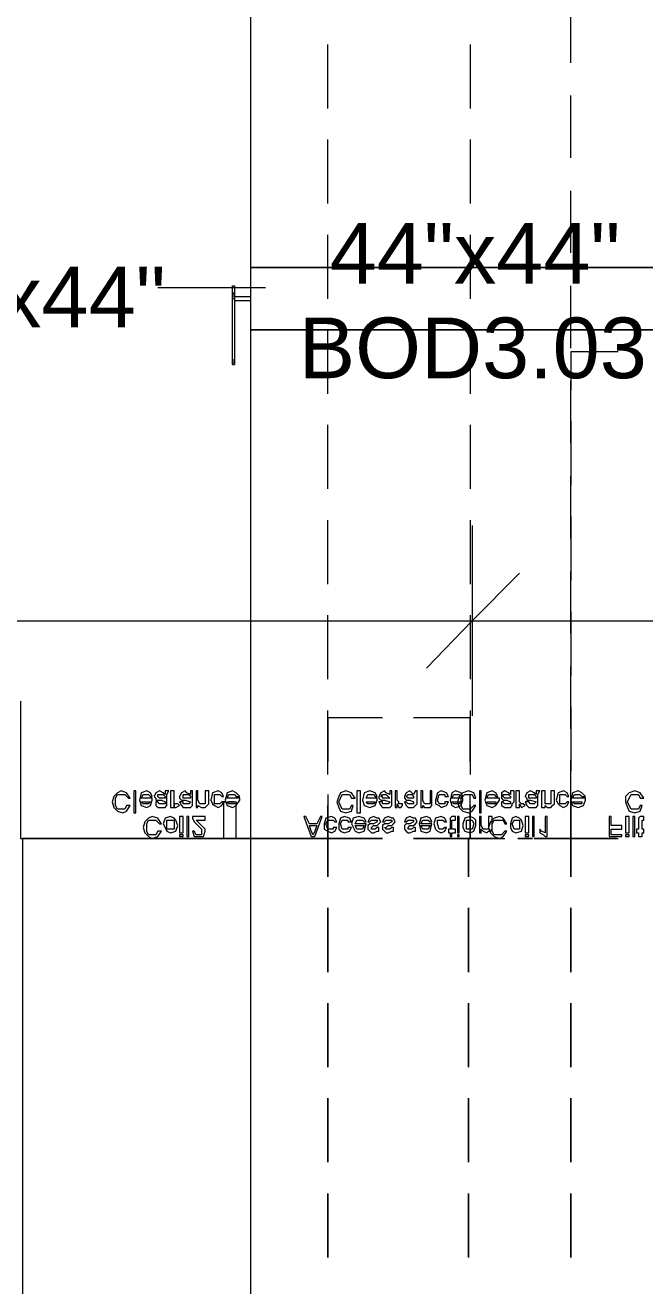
# Model space of a CAD drawing. Header units: metres. Extents: x -2 to 237, y -8 to 52.
# Drawn here: x 10.1 to 11.653, y 26.474 to 29.631 of the extents above; entities that cross this region are included whole.
import ezdxf

# ---------------------------------------------------------------- set-up
doc = ezdxf.new("R2010")
doc.units = ezdxf.units.M
doc.layers.add('HVAC - Ductos', color=5, linetype='Continuous', lineweight=0)
doc.layers.add('PDF4_Text', color=7, linetype='Continuous', lineweight=0)
doc.layers.add('PDF4_Geometry', color=7, linetype='Continuous', lineweight=0, true_color=0xaaaaaa)
doc.styles.add('PDF Helvetica', font='')
doc.styles.get('PDF Helvetica').set_extended_font_data('Helvetica')

msp = doc.modelspace()

# ---------------------------------------------------------------- linework, layer by layer
at = {"layer": 'HVAC - Ductos', "lineweight": 0}
msp.add_lwpolyline([(11.7787, 29.9491), (11.7787, 29.0236), (10.6653, 29.0236), (10.6653, 29.9491, 0.412178), (10.1064, 30.5034), (10.1064, 31.6213, -0.414989)], format="xyb", close=True, dxfattribs=at)
for points in [[(11.4672, 29.5367), (11.4672, 29.6924)], [(10.8578, 29.4221), (10.8578, 29.5825)], [(11.2151, 29.5825), (11.2151, 29.4221)], [(11.4672, 29.2985), (11.4672, 29.4542)], [(10.8578, 29.1839), (10.8578, 29.3443)], [(11.2151, 29.3443), (11.2151, 29.1839)], [(11.4672, 29.0602), (11.4672, 29.216)], [(10.8578, 28.9457), (10.8578, 29.106)], [(11.2151, 29.106), (11.2151, 28.9457)], [(10.702, 28.9731), (10.4317, 28.9731)], [(11.4672, 28.8219), (11.4672, 28.9777)], [(10.8578, 28.7074), (10.8578, 28.8677)], [(11.2151, 28.8677), (11.2151, 28.7074)], [(11.5862, 28.8128), (11.4672, 28.8128), (11.4672, 28.7166)], [(11.4672, 28.5837), (11.4672, 28.7395)], [(11.4672, 28.6387), (11.4672, 28.4783)], [(10.8578, 28.4692), (10.8578, 28.6295)], [(11.2151, 28.6295), (11.2151, 28.4692)], [(11.4672, 28.3455), (11.4672, 28.5012)], [(10.8578, 28.2309), (10.8578, 28.3913)], [(11.2151, 28.3913), (11.2151, 28.2309)], [(11.4672, 28.4005), (11.4672, 28.2401)], [(11.2197, 28.3775), (11.2197, 28.1393), (11.2197, 27.9011)], [(11.3389, 28.2584), (11.2197, 28.1393), (11.1052, 28.0202)], [(11.4672, 28.1072), (11.4672, 28.263)], [(11.4672, 28.1622), (11.4672, 28.0018)], [(6.6289, 28.1393), (11.2197, 28.1393), (13.7076, 28.1393), (16.3008, 28.1393)], [(10.8578, 27.9927), (10.8578, 28.153)], [(11.2151, 28.153), (11.2151, 27.9927)], [(11.4672, 27.8689), (11.4672, 28.0248)], [(10.0881, 27.9377), (10.0881, 27.594), (10.6653, 27.594), (10.0927, 27.594), (10.0927, 24.4052)], [(10.8578, 27.7544), (10.8578, 27.9148)], [(11.2151, 27.9148), (11.2151, 27.7544)], [(11.4672, 27.924), (11.4672, 27.7636)], [(10.9952, 27.8965), (10.8578, 27.8965), (10.8578, 27.7865)], [(11.2151, 27.7865), (11.2151, 27.8965), (11.0731, 27.8965)], [(11.5816, 27.594), (11.4672, 27.594), (11.4672, 27.4978), (11.4672, 27.594), (11.3801, 27.594), (11.4672, 27.594), (11.4672, 27.7911)], [(10.5967, 27.6857), (10.5967, 27.594), (10.6012, 27.594), (10.6058, 27.594), (10.6104, 27.594), (10.6149, 27.594), (10.6195, 27.594), (10.6241, 27.594)], [(10.6012, 27.6857), (10.5967, 27.6857), (10.6012, 27.6857)], [(10.6241, 27.6857), (10.6195, 27.6857), (10.6149, 27.6857), (10.6104, 27.6857), (10.6149, 27.6857), (10.6195, 27.6857), (10.6241, 27.6857), (10.6287, 27.6857)], [(10.8578, 27.704), (10.8578, 27.594), (10.9952, 27.594), (10.8578, 27.594), (10.8578, 27.4978), (10.8578, 27.594), (10.6653, 27.594), (10.8578, 27.594), (10.8578, 27.6765)], [(11.2976, 27.594), (11.2105, 27.594), (11.2105, 27.4978), (11.2105, 27.594), (11.0731, 27.594), (11.2151, 27.594), (11.2151, 27.704)], [(11.4672, 27.6857), (11.4672, 27.594), (11.5862, 27.594)], [(10.6287, 27.594), (10.6287, 27.6765)], [(11.2151, 27.6765), (11.2151, 27.594), (11.3022, 27.594)], [(10.4271, 27.594), (10.1751, 27.594)], [(10.5554, 27.594), (10.56, 27.594), (10.5691, 27.594), (10.5737, 27.594), (10.5783, 27.594), (10.5737, 27.594), (10.5691, 27.594), (10.56, 27.594), (10.5554, 27.594), (10.5463, 27.594), (10.5554, 27.594), (10.56, 27.594), (10.5691, 27.594), (10.5737, 27.594), (10.5783, 27.594), (10.5737, 27.594), (10.5691, 27.594), (10.56, 27.594), (10.5554, 27.594), (10.5463, 27.594), (10.5371, 27.594), (10.5279, 27.594), (10.5233, 27.594), (10.5188, 27.594), (10.5142, 27.594), (10.5188, 27.594), (10.5233, 27.594), (10.5279, 27.594), (10.5371, 27.594), (10.5463, 27.594), (10.5371, 27.594), (10.5279, 27.594), (10.5233, 27.594), (10.5188, 27.594), (10.5142, 27.594), (10.5188, 27.594), (10.5233, 27.594), (10.5279, 27.594), (10.5371, 27.594)], [(10.7341, 27.594), (10.7387, 27.594), (10.7341, 27.594)], [(10.7615, 27.594), (10.7524, 27.594), (10.7478, 27.594), (10.7387, 27.594), (10.7478, 27.594), (10.7524, 27.594), (10.7615, 27.594), (10.7661, 27.594), (10.7753, 27.594), (10.7845, 27.594), (10.7891, 27.594), (10.7845, 27.594), (10.7753, 27.594), (10.7707, 27.594), (10.7661, 27.594), (10.7569, 27.594), (10.7524, 27.594), (10.7478, 27.594), (10.7433, 27.594), (10.7387, 27.594), (10.7433, 27.594), (10.7478, 27.594), (10.7524, 27.594), (10.7569, 27.594), (10.7661, 27.594), (10.7707, 27.594), (10.7753, 27.594)], [(11.3343, 27.594), (11.3389, 27.594)], [(11.3389, 27.594), (11.3343, 27.594)], [(11.3389, 27.594), (11.3434, 27.594)], [(11.3434, 27.594), (11.3389, 27.594)], [(11.3434, 27.594), (11.348, 27.594)], [(11.348, 27.594), (11.3434, 27.594)], [(11.348, 27.594), (11.3526, 27.594)], [(11.3526, 27.594), (11.348, 27.594)], [(11.3755, 27.594), (11.3801, 27.594), (11.3755, 27.594)], [(11.3755, 27.594), (11.3801, 27.594), (11.3755, 27.594)], [(11.3801, 27.594), (11.3847, 27.594)], [(11.3847, 27.594), (11.3801, 27.594)], [(11.3847, 27.594), (11.3892, 27.594)], [(11.3892, 27.594), (11.3847, 27.594)], [(11.3892, 27.594), (11.3984, 27.594)], [(11.3984, 27.594), (11.3892, 27.594)]]:
    msp.add_lwpolyline(points, dxfattribs=at)
for points in [[(11.7787, 29.0236), (11.7787, 28.8677), (10.6653, 28.8677), (10.6653, 29.0236)], [(11.7787, 28.8677), (11.7787, 24.4923), (10.6653, 24.4923), (10.6653, 28.8677)], [(10.3584, 27.6949), (10.363, 27.6949), (10.3538, 27.7086), (10.3401, 27.7132), (10.3309, 27.7086), (10.3218, 27.6995), (10.3172, 27.6857), (10.3218, 27.672), (10.3309, 27.6628), (10.3446, 27.6582), (10.3538, 27.6628), (10.363, 27.6765), (10.3538, 27.6765), (10.3492, 27.6674), (10.3401, 27.6674), (10.3309, 27.6674), (10.3263, 27.6765), (10.3263, 27.6857), (10.3263, 27.6949), (10.3309, 27.704), (10.3401, 27.704), (10.3492, 27.704)], [(10.3722, 27.7132), (10.3722, 27.6582), (10.3767, 27.6582), (10.3767, 27.7132)], [(10.4134, 27.6995), (10.418, 27.6995), (10.4134, 27.7086), (10.4042, 27.7132), (10.3904, 27.7086), (10.3859, 27.6903), (10.3904, 27.6765), (10.4042, 27.672), (10.4134, 27.6765), (10.418, 27.6903), (10.418, 27.6949), (10.3904, 27.6949), (10.395, 27.704), (10.4042, 27.704), (10.4088, 27.704)], [(10.3904, 27.6857), (10.4134, 27.6857), (10.4088, 27.6811), (10.4042, 27.6811), (10.395, 27.6811)], [(10.45, 27.704), (10.4454, 27.7086), (10.4363, 27.7132), (10.4271, 27.7086), (10.4226, 27.6995), (10.4271, 27.6949), (10.4271, 27.6903), (10.4317, 27.6903), (10.4409, 27.6903), (10.45, 27.6857), (10.45, 27.6811), (10.4409, 27.6811), (10.4363, 27.6811), (10.4317, 27.6857), (10.4271, 27.6857), (10.4271, 27.6765), (10.4317, 27.672), (10.4409, 27.672), (10.45, 27.672), (10.4546, 27.6765), (10.4546, 27.6811), (10.4546, 27.6857), (10.4546, 27.6949), (10.4546, 27.704), (10.4592, 27.7132), (10.45, 27.7132)], [(10.45, 27.6949), (10.4409, 27.6949), (10.4363, 27.6949), (10.4317, 27.6995), (10.4317, 27.704), (10.4363, 27.704), (10.4454, 27.704), (10.45, 27.6995)], [(10.4638, 27.7132), (10.4638, 27.672), (10.4729, 27.672), (10.4729, 27.6811), (10.4729, 27.672), (10.4775, 27.672), (10.4866, 27.6765), (10.4821, 27.6811), (10.4775, 27.6811), (10.4729, 27.6811), (10.4729, 27.6857), (10.4729, 27.6903), (10.4729, 27.7132)], [(10.5142, 27.704), (10.505, 27.7086), (10.5004, 27.7132), (10.4912, 27.7086), (10.4866, 27.6995), (10.4866, 27.6949), (10.4912, 27.6903), (10.4958, 27.6903), (10.5004, 27.6903), (10.5142, 27.6857), (10.5096, 27.6811), (10.505, 27.6811), (10.4958, 27.6811), (10.4958, 27.6857), (10.4866, 27.6857), (10.4912, 27.6765), (10.4958, 27.672), (10.505, 27.672), (10.5142, 27.672), (10.5188, 27.6765), (10.5188, 27.6811), (10.5188, 27.6857), (10.5188, 27.6949), (10.5188, 27.704), (10.5188, 27.7132), (10.5142, 27.7132)], [(10.5142, 27.6949), (10.505, 27.6949), (10.4958, 27.6949), (10.4958, 27.6995), (10.4958, 27.704), (10.5004, 27.704), (10.5096, 27.704), (10.5142, 27.6995)], [(10.5279, 27.7132), (10.5279, 27.672), (10.5325, 27.672), (10.5325, 27.6765), (10.5417, 27.672), (10.5463, 27.672), (10.5508, 27.672), (10.5554, 27.6765), (10.56, 27.6811), (10.56, 27.6857), (10.56, 27.7132), (10.5508, 27.7132), (10.5508, 27.6903), (10.5508, 27.6811), (10.5463, 27.6811), (10.5371, 27.6811), (10.5325, 27.6903), (10.5325, 27.7132)], [(10.5921, 27.6995), (10.5967, 27.6995), (10.5921, 27.7086), (10.5829, 27.7132), (10.5691, 27.7086), (10.5646, 27.6903), (10.5691, 27.6811), (10.5737, 27.6765), (10.5829, 27.672), (10.5921, 27.6765), (10.5967, 27.6857), (10.5921, 27.6857), (10.5875, 27.6811), (10.5829, 27.6811), (10.5737, 27.6811), (10.5737, 27.6903), (10.5737, 27.704), (10.5829, 27.704), (10.5875, 27.704)], [(10.6287, 27.6995), (10.6379, 27.6995), (10.6287, 27.7086), (10.6195, 27.7132), (10.6058, 27.7086), (10.6012, 27.6903), (10.6058, 27.6765), (10.6195, 27.672), (10.6287, 27.6765), (10.6379, 27.6903), (10.6379, 27.6949), (10.6058, 27.6949), (10.6104, 27.704), (10.6195, 27.704), (10.6241, 27.704)], [(10.6058, 27.6857), (10.6287, 27.6857), (10.6287, 27.6811), (10.6195, 27.6811), (10.6104, 27.6811)], [(10.9174, 27.6949), (10.9265, 27.6949), (10.9174, 27.7086), (10.9036, 27.7132), (10.8898, 27.7086), (10.8853, 27.6995), (10.8807, 27.6857), (10.8853, 27.672), (10.8898, 27.6628), (10.9036, 27.6582), (10.9174, 27.6628), (10.922, 27.6765), (10.9174, 27.6765), (10.9128, 27.6674), (10.9036, 27.6674), (10.8944, 27.6674), (10.8898, 27.6765), (10.8853, 27.6857), (10.8898, 27.6949), (10.8944, 27.704), (10.9036, 27.704), (10.9128, 27.704)], [(10.9311, 27.7132), (10.9311, 27.6582), (10.9402, 27.6582), (10.9402, 27.7132)], [(10.9769, 27.6995), (10.9815, 27.6995), (10.9769, 27.7086), (10.9632, 27.7132), (10.9494, 27.7086), (10.9448, 27.6903), (10.9494, 27.6765), (10.9632, 27.672), (10.9769, 27.6765), (10.9815, 27.6903), (10.9815, 27.6949), (10.954, 27.6949), (10.9586, 27.704), (10.9632, 27.704), (10.9723, 27.704)], [(10.954, 27.6857), (10.9769, 27.6857), (10.9723, 27.6811), (10.9632, 27.6811), (10.9586, 27.6811)], [(11.0136, 27.704), (11.0044, 27.7086), (10.9998, 27.7132), (10.9907, 27.7086), (10.9861, 27.6995), (10.9861, 27.6949), (10.9907, 27.6903), (10.9952, 27.6903), (10.9998, 27.6903), (11.0136, 27.6857), (11.009, 27.6811), (11.0044, 27.6811), (10.9952, 27.6811), (10.9952, 27.6857), (10.9861, 27.6857), (10.9907, 27.6765), (10.9952, 27.672), (11.0044, 27.672), (11.0136, 27.672), (11.0182, 27.6765), (11.0182, 27.6811), (11.0182, 27.6857), (11.0182, 27.6949), (11.0182, 27.704), (11.0182, 27.7132), (11.0136, 27.7132)], [(11.0136, 27.6949), (10.9998, 27.6949), (10.9952, 27.6949), (10.9952, 27.6995), (10.9907, 27.6995), (10.9952, 27.704), (10.9998, 27.704), (11.0044, 27.704), (11.009, 27.6995)], [(11.0273, 27.7132), (11.0273, 27.672), (11.0318, 27.672), (11.0318, 27.6811), (11.0364, 27.672), (11.041, 27.672), (11.0456, 27.6765), (11.0456, 27.6811), (11.041, 27.6811), (11.0364, 27.6811), (11.0364, 27.6857), (11.0318, 27.6903), (11.0318, 27.7132)], [(11.0731, 27.704), (11.0685, 27.7086), (11.064, 27.7132), (11.0548, 27.7086), (11.0502, 27.6995), (11.0502, 27.6949), (11.0548, 27.6903), (11.0594, 27.6903), (11.064, 27.6903), (11.0731, 27.6857), (11.0731, 27.6811), (11.064, 27.6811), (11.0594, 27.6811), (11.0548, 27.6857), (11.0502, 27.6857), (11.0548, 27.6765), (11.0594, 27.672), (11.0685, 27.672), (11.0731, 27.672), (11.0777, 27.6765), (11.0823, 27.6811), (11.0823, 27.6857), (11.0823, 27.6949), (11.0823, 27.704), (11.0823, 27.7132), (11.0777, 27.7132)], [(11.0731, 27.6949), (11.064, 27.6949), (11.0594, 27.6949), (11.0548, 27.6995), (11.0594, 27.704), (11.064, 27.704), (11.0685, 27.704), (11.0731, 27.6995)], [(11.0915, 27.7132), (11.0915, 27.672), (11.0961, 27.672), (11.0961, 27.6765), (11.1006, 27.672), (11.1098, 27.672), (11.1144, 27.672), (11.1189, 27.6765), (11.1189, 27.6811), (11.1189, 27.6857), (11.1189, 27.7132), (11.1144, 27.7132), (11.1144, 27.6903), (11.1144, 27.6811), (11.1098, 27.6811), (11.1052, 27.6811), (11.1006, 27.6811), (11.0961, 27.6903), (11.0961, 27.7132)], [(11.151, 27.6995), (11.1602, 27.6995), (11.1556, 27.7086), (11.1419, 27.7132), (11.1327, 27.7086), (11.1281, 27.6903), (11.1281, 27.6811), (11.1373, 27.6765), (11.1419, 27.672), (11.1556, 27.6765), (11.1602, 27.6857), (11.151, 27.6857), (11.151, 27.6811), (11.1419, 27.6811), (11.1373, 27.6811), (11.1327, 27.6903), (11.1373, 27.704), (11.1419, 27.704), (11.151, 27.704)], [(11.1923, 27.6995), (11.1969, 27.6995), (11.1923, 27.7086), (11.1785, 27.7132), (11.1693, 27.7086), (11.1647, 27.6903), (11.1693, 27.6765), (11.1785, 27.672), (11.1923, 27.6765), (11.1969, 27.6903), (11.1969, 27.6949), (11.1693, 27.6949), (11.1739, 27.704), (11.1785, 27.704), (11.1877, 27.704)], [(11.1693, 27.6857), (11.1923, 27.6857), (11.1877, 27.6811), (11.1785, 27.6811), (11.1739, 27.6811)], [(11.2243, 27.6949), (11.2289, 27.6949), (11.2243, 27.7086), (11.2105, 27.7132), (11.1969, 27.7086), (11.1877, 27.6995), (11.1831, 27.6857), (11.1877, 27.672), (11.1969, 27.6628), (11.2105, 27.6582), (11.2197, 27.6628), (11.2289, 27.6765), (11.2243, 27.6765), (11.2151, 27.6674), (11.2105, 27.6674), (11.1969, 27.6674), (11.1923, 27.6765), (11.1923, 27.6857), (11.1923, 27.6949), (11.2014, 27.704), (11.206, 27.704), (11.2197, 27.704)], [(11.2381, 27.7132), (11.2381, 27.6582), (11.2427, 27.6582), (11.2427, 27.7132)], [(11.2793, 27.6995), (11.2839, 27.6995), (11.2793, 27.7086), (11.2701, 27.7132), (11.2564, 27.7086), (11.2518, 27.6903), (11.2564, 27.6765), (11.2701, 27.672), (11.2793, 27.6765), (11.2885, 27.6903), (11.2885, 27.6949), (11.2564, 27.6949), (11.261, 27.704), (11.2701, 27.704), (11.2747, 27.704)], [(11.2564, 27.6857), (11.2793, 27.6857), (11.2793, 27.6811), (11.2701, 27.6811), (11.261, 27.6811)], [(11.3159, 27.704), (11.3113, 27.7086), (11.3022, 27.7132), (11.2931, 27.7086), (11.2931, 27.6995), (11.2931, 27.6949), (11.2976, 27.6903), (11.3022, 27.6903), (11.3067, 27.6903), (11.3159, 27.6857), (11.3159, 27.6811), (11.3067, 27.6811), (11.3022, 27.6811), (11.2976, 27.6857), (11.2931, 27.6857), (11.2931, 27.6765), (11.3022, 27.672), (11.3067, 27.672), (11.3159, 27.672), (11.3205, 27.6765), (11.3205, 27.6811), (11.3251, 27.6857), (11.3251, 27.6949), (11.3251, 27.704), (11.3251, 27.7132), (11.3159, 27.7132)], [(11.3159, 27.6949), (11.3067, 27.6949), (11.3022, 27.6949), (11.2976, 27.6995), (11.2976, 27.704), (11.3067, 27.704), (11.3113, 27.704), (11.3159, 27.6995)], [(11.3297, 27.7132), (11.3297, 27.672), (11.3389, 27.672), (11.3389, 27.6811), (11.3434, 27.672), (11.3526, 27.6765), (11.348, 27.6811), (11.3434, 27.6811), (11.3389, 27.6857), (11.3389, 27.6903), (11.3389, 27.7132)], [(11.3801, 27.704), (11.3755, 27.7086), (11.3664, 27.7132), (11.3572, 27.7086), (11.3526, 27.6995), (11.3572, 27.6949), (11.3572, 27.6903), (11.3618, 27.6903), (11.3664, 27.6903), (11.3801, 27.6857), (11.3755, 27.6811), (11.371, 27.6811), (11.3664, 27.6811), (11.3618, 27.6857), (11.3526, 27.6857), (11.3572, 27.6765), (11.3618, 27.672), (11.371, 27.672), (11.3801, 27.672), (11.3847, 27.6765), (11.3847, 27.6811), (11.3847, 27.6857), (11.3847, 27.6949), (11.3847, 27.704), (11.3892, 27.7132), (11.3801, 27.7132)], [(11.3801, 27.6949), (11.371, 27.6949), (11.3618, 27.6949), (11.3618, 27.6995), (11.3618, 27.704), (11.3664, 27.704), (11.3755, 27.704), (11.3801, 27.6995)], [(11.3938, 27.7132), (11.3938, 27.672), (11.403, 27.672), (11.403, 27.6765), (11.4076, 27.672), (11.4122, 27.672), (11.4168, 27.672), (11.4214, 27.6765), (11.4259, 27.6811), (11.4259, 27.6857), (11.4259, 27.7132), (11.4168, 27.7132), (11.4168, 27.6903), (11.4168, 27.6811), (11.4122, 27.6811), (11.403, 27.6811), (11.403, 27.6903), (11.403, 27.7132)], [(11.458, 27.6995), (11.4626, 27.6995), (11.458, 27.7086), (11.4488, 27.7132), (11.4351, 27.7086), (11.4305, 27.6903), (11.4351, 27.6811), (11.4396, 27.6765), (11.4488, 27.672), (11.458, 27.6765), (11.4626, 27.6857), (11.458, 27.6857), (11.4534, 27.6811), (11.4488, 27.6811), (11.4396, 27.6811), (11.4396, 27.6903), (11.4396, 27.704), (11.4488, 27.704), (11.4534, 27.704)], [(11.4946, 27.6995), (11.5038, 27.6995), (11.4946, 27.7086), (11.4854, 27.7132), (11.4718, 27.7086), (11.4672, 27.6903), (11.4718, 27.6765), (11.4854, 27.672), (11.4992, 27.6765), (11.5038, 27.6903), (11.5038, 27.6949), (11.4718, 27.6949), (11.4763, 27.704), (11.4854, 27.704), (11.49, 27.704)], [(11.4718, 27.6857), (11.4946, 27.6857), (11.4946, 27.6811), (11.4854, 27.6811), (11.4763, 27.6811)], [(11.6413, 27.6949), (11.6504, 27.6949), (11.6413, 27.7086), (11.6275, 27.7132), (11.6138, 27.7086), (11.6046, 27.6995), (11.6046, 27.6857), (11.6092, 27.672), (11.6138, 27.6628), (11.6275, 27.6582), (11.6413, 27.6628), (11.6459, 27.6765), (11.6413, 27.6765), (11.6367, 27.6674), (11.6275, 27.6674), (11.6183, 27.6674), (11.6138, 27.6765), (11.6092, 27.6857), (11.6138, 27.6949), (11.6183, 27.704), (11.6275, 27.704), (11.6367, 27.704)], [(10.4363, 27.6307), (10.4409, 27.6307), (10.4317, 27.6445), (10.418, 27.6491), (10.4088, 27.6445), (10.3996, 27.6353), (10.395, 27.6216), (10.3996, 27.6078), (10.4088, 27.5986), (10.418, 27.594), (10.4317, 27.5986), (10.4409, 27.6124), (10.4317, 27.6124), (10.4271, 27.6032), (10.418, 27.6032), (10.4088, 27.6032), (10.4042, 27.6124), (10.4042, 27.6216), (10.4042, 27.6307), (10.4088, 27.6399), (10.418, 27.6399), (10.4271, 27.6399)], [(10.4454, 27.6307), (10.45, 27.6216), (10.4546, 27.6124), (10.4638, 27.6078), (10.4775, 27.6124), (10.4821, 27.6262), (10.4775, 27.6399), (10.4729, 27.6445), (10.4638, 27.6491), (10.45, 27.6445)], [(10.4546, 27.6307), (10.4546, 27.6399), (10.4638, 27.6399), (10.4729, 27.6399), (10.4729, 27.6307), (10.4729, 27.617), (10.4638, 27.617), (10.4546, 27.617)], [(10.4866, 27.6491), (10.4866, 27.6078), (10.4958, 27.6078), (10.4958, 27.6491)], [(10.505, 27.6491), (10.505, 27.5986), (10.5096, 27.5986), (10.5096, 27.6491)], [(10.5508, 27.6399), (10.5508, 27.6491), (10.5188, 27.6491), (10.5188, 27.6445), (10.5233, 27.6353), (10.5279, 27.6307), (10.5417, 27.617), (10.5417, 27.6124), (10.5417, 27.6032), (10.5325, 27.6032), (10.5279, 27.6032), (10.5233, 27.6124), (10.5188, 27.6124), (10.5233, 27.5986), (10.5325, 27.5986), (10.5463, 27.5986), (10.5508, 27.6124), (10.5508, 27.617), (10.5463, 27.6216), (10.5371, 27.6307), (10.5279, 27.6399)], [(10.7982, 27.6491), (10.8166, 27.5986), (10.8257, 27.5986), (10.844, 27.6491), (10.8395, 27.6491), (10.8303, 27.6307), (10.812, 27.6307), (10.8028, 27.6491)], [(10.812, 27.6262), (10.8303, 27.6262), (10.8257, 27.6124), (10.8212, 27.6032), (10.8166, 27.6124)], [(10.8761, 27.6353), (10.8807, 27.6353), (10.8761, 27.6445), (10.867, 27.6491), (10.8532, 27.6445), (10.8486, 27.6307), (10.8486, 27.617), (10.8578, 27.6124), (10.867, 27.6078), (10.8761, 27.6124), (10.8807, 27.6216), (10.8716, 27.6216), (10.8716, 27.617), (10.867, 27.617), (10.8578, 27.617), (10.8532, 27.6307), (10.8578, 27.6399), (10.867, 27.6399), (10.8716, 27.6399)], [(10.9082, 27.6353), (10.9174, 27.6353), (10.9128, 27.6445), (10.899, 27.6491), (10.8898, 27.6445), (10.8853, 27.6307), (10.8853, 27.617), (10.8898, 27.6124), (10.899, 27.6078), (10.9128, 27.6124), (10.9174, 27.6216), (10.9082, 27.6216), (10.9082, 27.617), (10.899, 27.617), (10.8944, 27.617), (10.8898, 27.6307), (10.8944, 27.6399), (10.899, 27.6399), (10.9082, 27.6399)], [(10.9494, 27.6353), (10.954, 27.6353), (10.9494, 27.6445), (10.9357, 27.6491), (10.922, 27.6445), (10.9174, 27.6307), (10.9265, 27.6124), (10.9357, 27.6078), (10.9494, 27.6124), (10.954, 27.6307), (10.9265, 27.6307), (10.9311, 27.6399), (10.9357, 27.6399), (10.9448, 27.6399)], [(10.9265, 27.6262), (10.9494, 27.6262), (10.9448, 27.617), (10.9357, 27.617), (10.9311, 27.617)], [(10.9586, 27.6353), (10.9632, 27.6353), (10.9678, 27.6399), (10.9723, 27.6399), (10.9815, 27.6399), (10.9815, 27.6353), (10.9723, 27.6307), (10.9632, 27.6307), (10.9586, 27.6262), (10.9586, 27.6216), (10.9586, 27.617), (10.9632, 27.6124), (10.9678, 27.6078), (10.9723, 27.6078), (10.9815, 27.6124), (10.9861, 27.6124), (10.9861, 27.6216), (10.9815, 27.6216), (10.9769, 27.617), (10.9723, 27.617), (10.9678, 27.617), (10.9678, 27.6216), (10.9723, 27.6262), (10.9815, 27.6262), (10.9861, 27.6307), (10.9907, 27.6353), (10.9861, 27.6445), (10.9815, 27.6445), (10.9723, 27.6491), (10.9632, 27.6445)], [(10.9952, 27.6353), (10.9998, 27.6353), (11.0044, 27.6399), (11.009, 27.6399), (11.0182, 27.6399), (11.0182, 27.6353), (11.009, 27.6307), (10.9998, 27.6307), (10.9952, 27.6262), (10.9952, 27.6216), (10.9952, 27.617), (10.9998, 27.6124), (11.0044, 27.6078), (11.009, 27.6078), (11.0182, 27.6124), (11.0227, 27.6124), (11.0227, 27.6216), (11.0182, 27.6216), (11.0136, 27.617), (11.009, 27.617), (11.0044, 27.617), (10.9998, 27.6216), (11.0044, 27.6216), (11.009, 27.6262), (11.0182, 27.6262), (11.0227, 27.6307), (11.0273, 27.6353), (11.0227, 27.6445), (11.0182, 27.6445), (11.009, 27.6491), (10.9998, 27.6445)], [(11.0502, 27.6353), (11.0548, 27.6353), (11.0594, 27.6399), (11.064, 27.6399), (11.0731, 27.6399), (11.0731, 27.6353), (11.064, 27.6307), (11.0548, 27.6307), (11.0502, 27.6262), (11.0502, 27.6216), (11.0502, 27.617), (11.0548, 27.6124), (11.0594, 27.6078), (11.064, 27.6078), (11.0731, 27.6124), (11.0777, 27.6124), (11.0777, 27.6216), (11.0731, 27.6216), (11.0685, 27.617), (11.064, 27.617), (11.0594, 27.617), (11.0594, 27.6216), (11.064, 27.6262), (11.0731, 27.6262), (11.0777, 27.6307), (11.0823, 27.6353), (11.0777, 27.6445), (11.0731, 27.6445), (11.064, 27.6491), (11.0548, 27.6445)], [(11.1144, 27.6353), (11.1189, 27.6353), (11.1144, 27.6445), (11.1052, 27.6491), (11.0915, 27.6445), (11.0869, 27.6307), (11.0915, 27.6124), (11.1052, 27.6078), (11.1144, 27.6124), (11.1189, 27.6307), (11.0915, 27.6307), (11.0961, 27.6399), (11.1052, 27.6399), (11.1098, 27.6399)], [(11.0915, 27.6262), (11.1144, 27.6262), (11.1098, 27.617), (11.1052, 27.617), (11.0961, 27.617)], [(11.151, 27.6353), (11.1556, 27.6353), (11.151, 27.6445), (11.1419, 27.6491), (11.1281, 27.6445), (11.1235, 27.6307), (11.1281, 27.617), (11.1327, 27.6124), (11.1419, 27.6078), (11.151, 27.6124), (11.1556, 27.6216), (11.151, 27.6216), (11.1465, 27.617), (11.1419, 27.617), (11.1373, 27.617), (11.1327, 27.6307), (11.1327, 27.6399), (11.1419, 27.6399), (11.1465, 27.6399)], [(11.1785, 27.6399), (11.1785, 27.6491), (11.1739, 27.6491), (11.1693, 27.6491), (11.1647, 27.6445), (11.1647, 27.6353), (11.1647, 27.617), (11.1602, 27.617), (11.1602, 27.6078), (11.1647, 27.6078), (11.1647, 27.5986), (11.1693, 27.5986), (11.1693, 27.6078), (11.1785, 27.6078), (11.1785, 27.617), (11.1693, 27.617), (11.1693, 27.6353), (11.1693, 27.6399), (11.1739, 27.6399)], [(11.1831, 27.6491), (11.1831, 27.6078), (11.1877, 27.6078), (11.1877, 27.6491)], [(11.1969, 27.6307), (11.1969, 27.6216), (11.2014, 27.6124), (11.2151, 27.6078), (11.2243, 27.6124), (11.2289, 27.6262), (11.2289, 27.6399), (11.2243, 27.6445), (11.2151, 27.6491), (11.2014, 27.6445)], [(11.206, 27.6307), (11.206, 27.6399), (11.2151, 27.6399), (11.2197, 27.6399), (11.2243, 27.6307), (11.2197, 27.617), (11.2151, 27.617), (11.206, 27.617)], [(11.2381, 27.6491), (11.2381, 27.6078), (11.2427, 27.6078), (11.2427, 27.617), (11.2472, 27.6124), (11.2564, 27.6078), (11.261, 27.6124), (11.2656, 27.6124), (11.2701, 27.617), (11.2701, 27.6262), (11.2701, 27.6491), (11.261, 27.6491), (11.261, 27.6262), (11.261, 27.6216), (11.261, 27.617), (11.2564, 27.617), (11.2472, 27.617), (11.2427, 27.6262), (11.2427, 27.6491)], [(11.3022, 27.6307), (11.3067, 27.6307), (11.2976, 27.6445), (11.2885, 27.6491), (11.2747, 27.6445), (11.2656, 27.6353), (11.261, 27.6216), (11.2656, 27.6078), (11.2747, 27.5986), (11.2885, 27.594), (11.2976, 27.5986), (11.3067, 27.6124), (11.3022, 27.6124), (11.2931, 27.6032), (11.2885, 27.6032), (11.2747, 27.6032), (11.2701, 27.6124), (11.2701, 27.6216), (11.2701, 27.6307), (11.2747, 27.6399), (11.2839, 27.6399), (11.2976, 27.6399)], [(11.3159, 27.6307), (11.3159, 27.6216), (11.3205, 27.6124), (11.3297, 27.6078), (11.3434, 27.6124), (11.348, 27.6262), (11.3434, 27.6399), (11.3389, 27.6445), (11.3297, 27.6491), (11.3205, 27.6445)], [(11.3205, 27.6307), (11.3251, 27.6399), (11.3297, 27.6399), (11.3389, 27.6399), (11.3389, 27.6307), (11.3389, 27.617), (11.3297, 27.617), (11.3251, 27.617)], [(11.3526, 27.6491), (11.3526, 27.6078), (11.3618, 27.6078), (11.3618, 27.6491)], [(11.371, 27.6491), (11.371, 27.5986), (11.3755, 27.5986), (11.3755, 27.6491)], [(11.4076, 27.6491), (11.403, 27.6491), (11.403, 27.6078), (11.3938, 27.6124), (11.3892, 27.617), (11.3892, 27.6078), (11.3984, 27.6032), (11.403, 27.5986), (11.4076, 27.5986)], [(11.5634, 27.6491), (11.5634, 27.5986), (11.5954, 27.5986), (11.5954, 27.6032), (11.568, 27.6032), (11.568, 27.617), (11.5954, 27.617), (11.5954, 27.6262), (11.568, 27.6262), (11.568, 27.6491)], [(11.6046, 27.6491), (11.6046, 27.6078), (11.6138, 27.6078), (11.6138, 27.6491)], [(11.6229, 27.6491), (11.6229, 27.5986), (11.6275, 27.5986), (11.6275, 27.6491)], [(11.6504, 27.6399), (11.6504, 27.6491), (11.6459, 27.6491), (11.6413, 27.6491), (11.6367, 27.6445), (11.6367, 27.6353), (11.6367, 27.617), (11.6321, 27.617), (11.6321, 27.6078), (11.6367, 27.6078), (11.6367, 27.5986), (11.6459, 27.5986), (11.6459, 27.6078), (11.6504, 27.6078), (11.6504, 27.617), (11.6459, 27.617), (11.6459, 27.6353), (11.6459, 27.6399)], [(10.4866, 27.6032), (10.4866, 27.5986), (10.4958, 27.5986), (10.4958, 27.6032)], [(10.5004, 27.594), (10.6653, 27.594)], [(10.5508, 27.594), (10.5554, 27.594), (10.56, 27.594), (10.5691, 27.594), (10.5737, 27.594), (10.5691, 27.594), (10.56, 27.594), (10.5554, 27.594), (10.5508, 27.594), (10.5417, 27.594), (10.5371, 27.594), (10.5325, 27.594), (10.5279, 27.594), (10.5233, 27.594), (10.5279, 27.594), (10.5325, 27.594), (10.5371, 27.594), (10.5417, 27.594), (10.5508, 27.594), (10.5417, 27.594), (10.5371, 27.594), (10.5325, 27.594), (10.5279, 27.594), (10.5233, 27.594), (10.5279, 27.594), (10.5325, 27.594), (10.5371, 27.594), (10.5417, 27.594), (10.5508, 27.594), (10.5554, 27.594), (10.56, 27.594), (10.5691, 27.594), (10.5737, 27.594), (10.5691, 27.594), (10.56, 27.594), (10.5554, 27.594)], [(10.7845, 27.594), (10.7891, 27.594), (10.7936, 27.594), (10.7982, 27.594), (10.7936, 27.594), (10.7891, 27.594), (10.7845, 27.594), (10.7753, 27.594)], [(11.1831, 27.6032), (11.1831, 27.5986), (11.1877, 27.5986), (11.1877, 27.6032)], [(11.348, 27.594), (11.3434, 27.594), (11.3389, 27.594), (11.3343, 27.594), (11.3389, 27.594), (11.3434, 27.594), (11.348, 27.594), (11.3526, 27.594)], [(11.3526, 27.6032), (11.3526, 27.5986), (11.3618, 27.5986), (11.3618, 27.6032)], [(11.3572, 27.594), (11.3618, 27.594), (11.3664, 27.594), (11.371, 27.594), (11.3664, 27.594), (11.3618, 27.594), (11.3572, 27.594), (11.3526, 27.594)], [(11.3572, 27.594), (11.3618, 27.594), (11.3664, 27.594), (11.371, 27.594), (11.3664, 27.594), (11.3618, 27.594), (11.3572, 27.594), (11.3526, 27.594)], [(11.3892, 27.594), (11.3847, 27.594), (11.3801, 27.594), (11.3847, 27.594), (11.3892, 27.594), (11.3984, 27.594)], [(11.403, 27.594), (11.4076, 27.594), (11.4122, 27.594), (11.4168, 27.594), (11.4122, 27.594), (11.4076, 27.594), (11.403, 27.594), (11.3984, 27.594)], [(11.403, 27.594), (11.4076, 27.594), (11.4122, 27.594), (11.4168, 27.594), (11.4122, 27.594), (11.4076, 27.594), (11.403, 27.594), (11.3984, 27.594)], [(11.6046, 27.6032), (11.6046, 27.5986), (11.6138, 27.5986), (11.6138, 27.6032)], [(10.8578, 27.2596), (10.8578, 27.42)], [(11.2105, 27.2596), (11.2105, 27.42)], [(11.4672, 27.42), (11.4672, 27.2596)], [(10.8578, 27.0214), (10.8578, 27.1817)], [(11.2105, 27.0214), (11.2105, 27.1817)], [(11.4672, 27.1817), (11.4672, 27.0214)], [(10.8578, 26.7831), (10.8578, 26.9435)], [(11.2105, 26.7831), (11.2105, 26.9435)], [(11.4672, 26.9435), (11.4672, 26.7831)], [(10.8578, 26.5449), (10.8578, 26.7053)], [(11.2105, 26.5449), (11.2105, 26.7053)], [(11.4672, 26.7053), (11.4672, 26.5449)]]:
    msp.add_lwpolyline(points, close=True, dxfattribs=at)
at = {"layer": 'PDF4_Geometry', "color": 1, "lineweight": 0}
for points in [[(10.6195, 28.7945), (10.6195, 28.7899), (10.6195, 28.7853), (10.6195, 28.7807), (10.6195, 28.7853), (10.6195, 28.7899), (10.6195, 28.7945), (10.6195, 28.9457), (10.6195, 28.9502), (10.6195, 28.9548), (10.6195, 28.9594), (10.6195, 28.9548), (10.6195, 28.9502), (10.6195, 28.9457), (10.6195, 28.9777), (10.6241, 28.9777), (10.6241, 28.9502), (10.6241, 28.9548), (10.6241, 28.9594), (10.6241, 28.9548), (10.6241, 28.9502), (10.6241, 28.9457), (10.6241, 28.7945), (10.6241, 28.7899), (10.6241, 28.7853), (10.6241, 28.7807), (10.6241, 28.7853), (10.6241, 28.7899), (10.6241, 28.7945)], [(10.6241, 28.9594), (10.6195, 28.9594)], [(10.6653, 28.9502), (10.6241, 28.9502), (10.6241, 28.9457), (10.6195, 28.9457)], [(10.6241, 28.9411), (10.6653, 28.9411)], [(10.6195, 28.7807), (10.6241, 28.7807)]]:
    msp.add_lwpolyline(points, dxfattribs=at)

# ---------------------------------------------------------------- texts
at = {"layer": 'HVAC - Ductos', "lineweight": 0, "char_height": 0.1519, "attachment_point": 4, "style": 'PDF Helvetica'}
for s, insert in [('44"x44"', (10.8628, 29.0597)), ('BOD3.03', (10.785, 28.8215))]:
    msp.add_mtext(s, dxfattribs=dict(at, insert=insert))
at = {"layer": 'PDF4_Text', "lineweight": 0, "insert": (8.5583, 28.9498), "char_height": 0.151896, "attachment_point": 4, "style": 'PDF Helvetica'}
msp.add_mtext('BD-44"x44"-44"x44"', dxfattribs=at)

doc.saveas('drawing.dxf')
